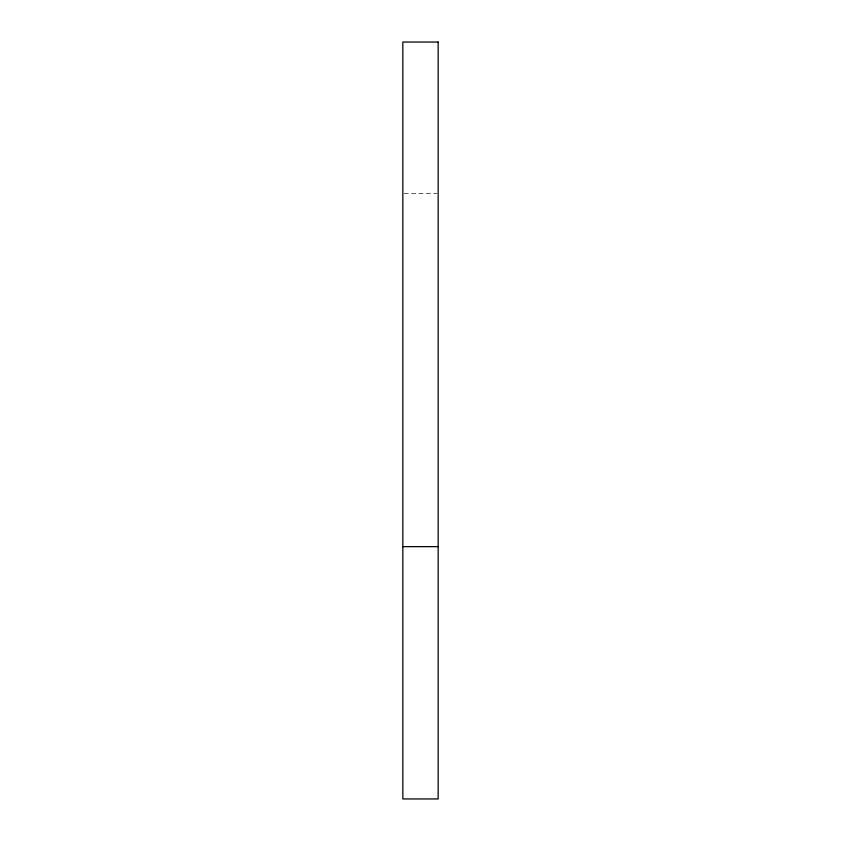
<?xml version="1.0" encoding="UTF-8"?>
<svg xmlns="http://www.w3.org/2000/svg" width="841" height="841" viewBox="0 0 841 841"><rect width="100%" height="100%" fill="white"/><g stroke="black" fill="none" stroke-linecap="round" stroke-linejoin="round"><path stroke-width="0.63" stroke-dasharray="4.21 3.15" d="M404.143 193.43L436.857 193.43"/><path stroke-width="1.26" d="M402.839 546.65L438.161 546.65M438.161 42.05L402.839 42.05L402.839 798.95L438.161 798.95L438.161 42.05"/></g></svg>
